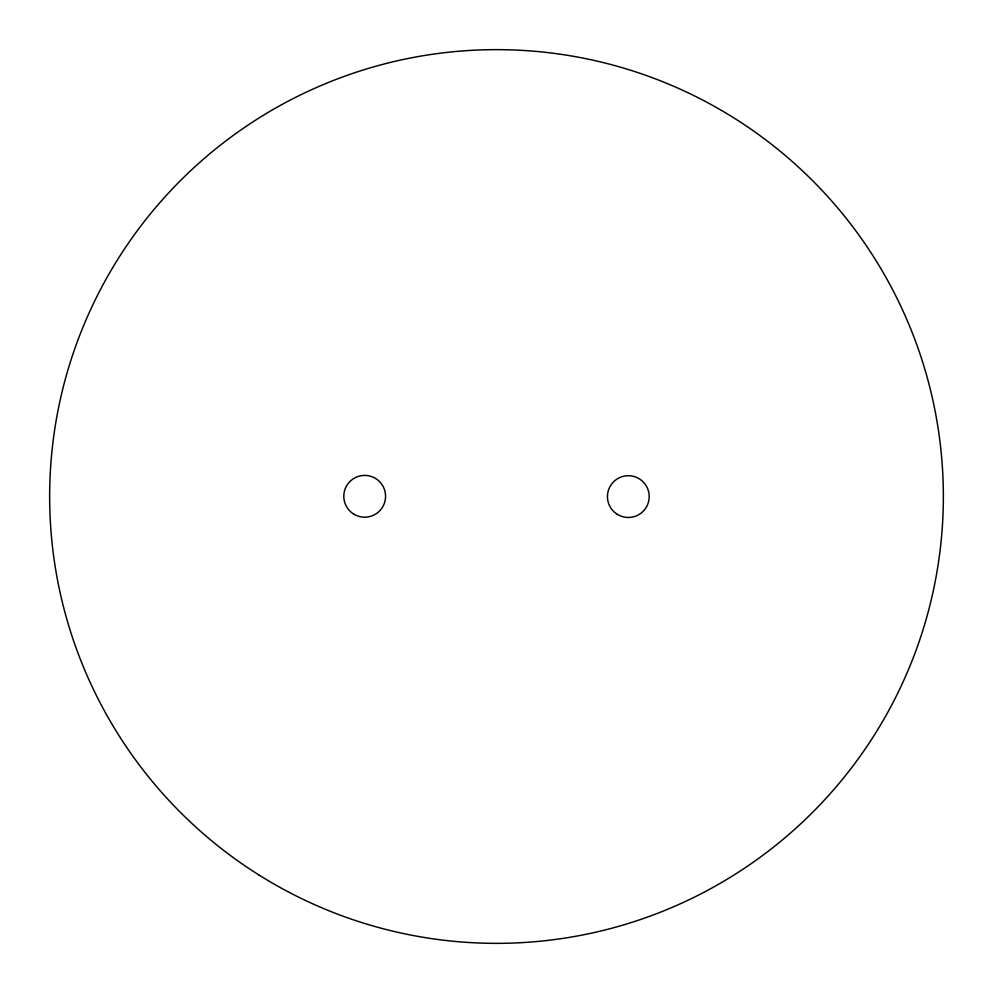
<?xml version="1.0" encoding="UTF-8"?>
<svg xmlns="http://www.w3.org/2000/svg" width="993" height="993" viewBox="0 0 993 993"><rect width="100%" height="100%" fill="white"/><g stroke="black" fill="none" stroke-linecap="round" stroke-linejoin="round"><path stroke-width="1.49" d="M258.664 874.808A446.862 446.862 0 0 0 943.04 513.319A446.862 446.862 0 0 0 287.796 101.373A446.862 446.862 0 0 0 258.664 874.808M616.616 513.877A20.878 20.878 0 0 0 649.149 498.076A20.878 20.878 0 0 0 619.198 477.807A20.878 20.878 0 0 0 616.616 513.877M354.203 514.362A20.878 20.878 0 0 0 385.569 496.351A20.878 20.878 0 0 0 354.278 478.192A20.878 20.878 0 0 0 354.203 514.362"/></g></svg>
